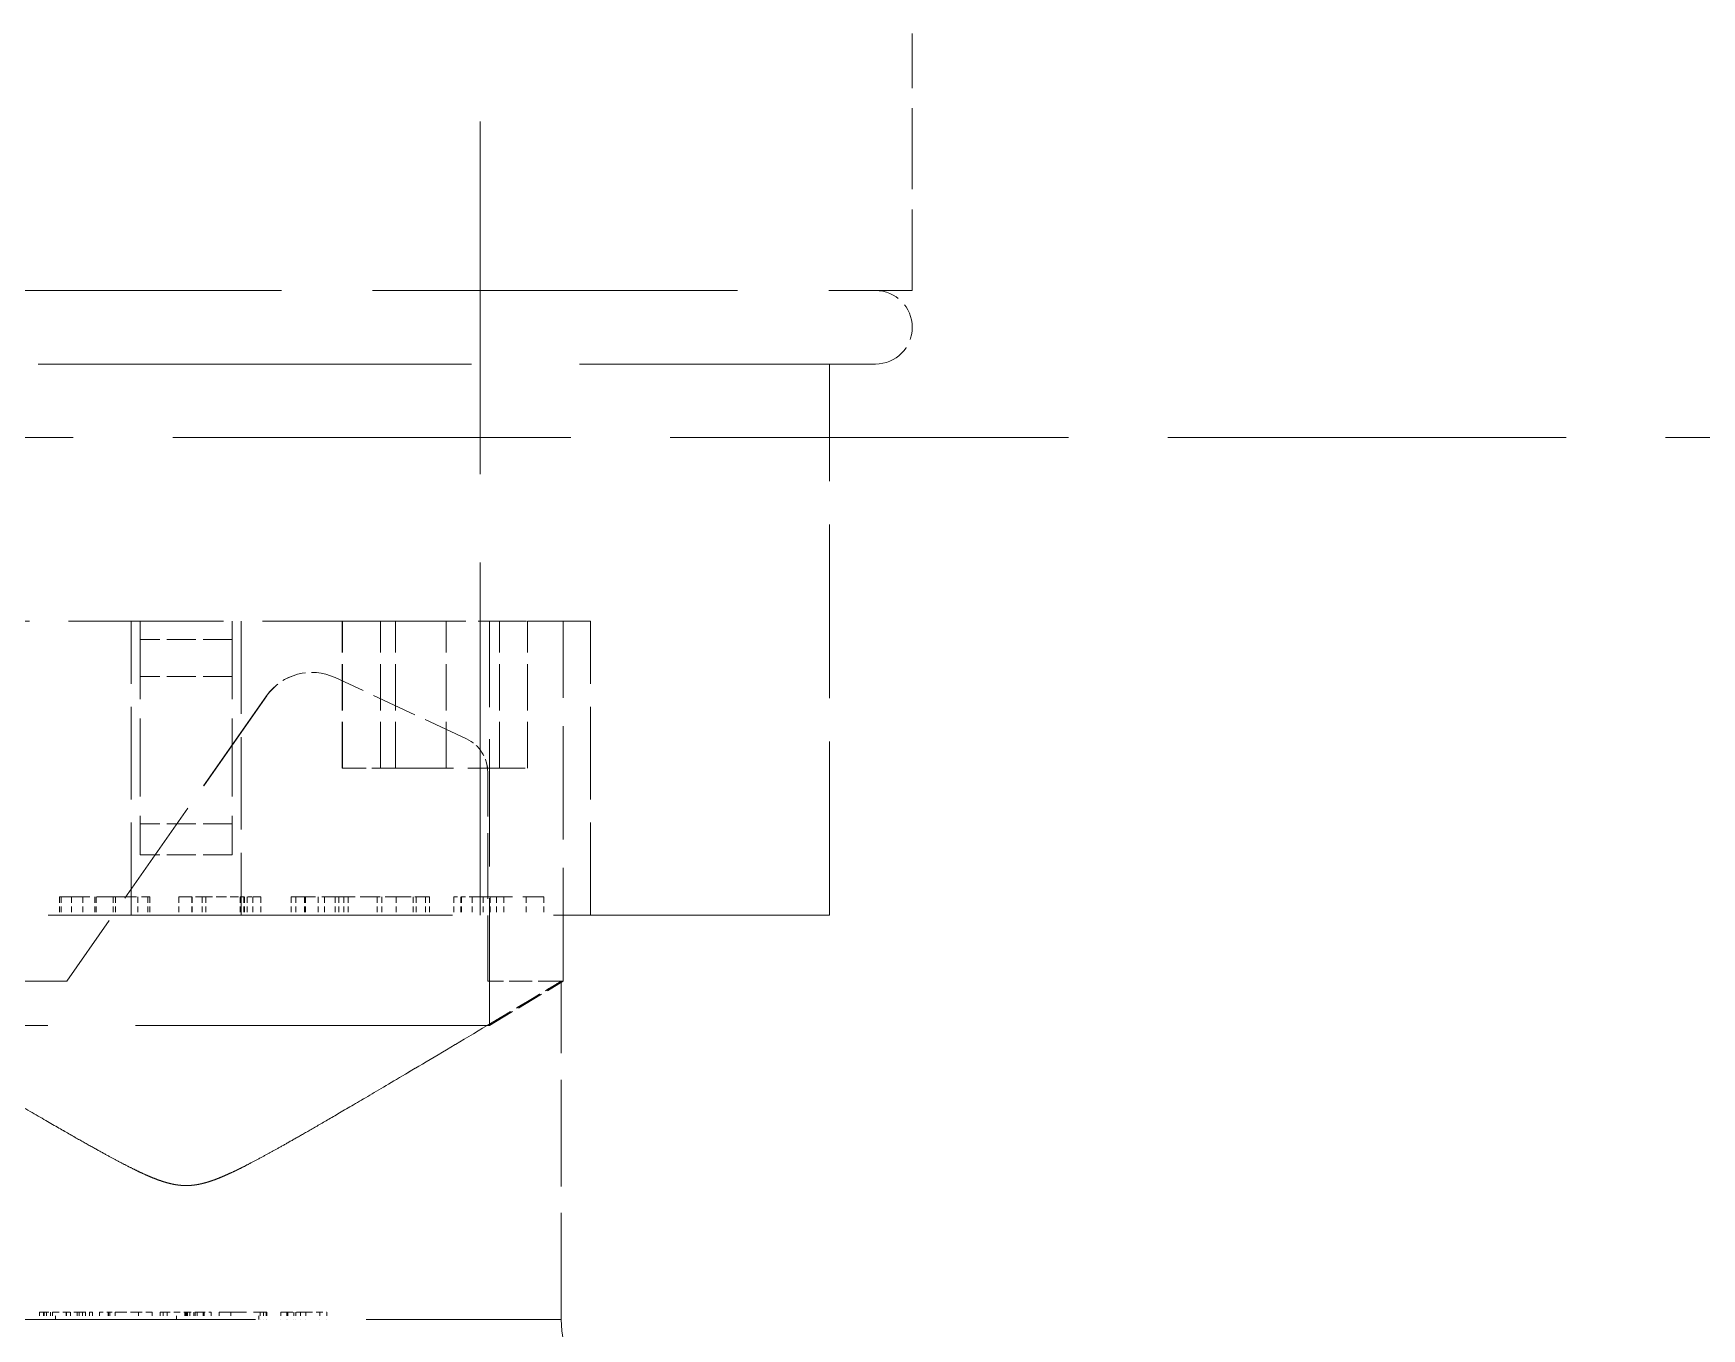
# Model space of a CAD drawing. Header units: millimetres. Extents: x 0 to 5945, y 0 to 4205.
# Drawn here: x 1910.47 to 1955.85, y 2142.21 to 2177.46 of the extents above; entities that cross this region are included whole.
import ezdxf

# ---------------------------------------------------------------- set-up
doc = ezdxf.new("R2010")
doc.units = ezdxf.units.MM
doc.header["$LTSCALE"] = 5
doc.linetypes.add('DASHED', pattern=[0.2067, 0.1654, -0.0413])
doc.layers.add('가려진 것(ISO)', color=2, linetype='DASHED', lineweight=18)

msp = doc.modelspace()

# ---------------------------------------------------------------- linework, layer by layer
at = {"layer": '가려진 것(ISO)', "ltscale": 11.611031}
msp.add_line((1922.626, 2153.457), (1922.626, 2177.457), dxfattribs=at)
at = {"layer": '가려진 것(ISO)', "ltscale": 2.666475}
for p, q in [((1934.376, 2170.457), (1934.376, 2177.457)), ((1911.377, 2151.659), (1904.377, 2151.659))]:
    msp.add_line(p, q, dxfattribs=at)
at = {"layer": '가려진 것(ISO)', "ltscale": 12.007054}
msp.add_line((1894.876, 2170.457), (1934.376, 2170.457), dxfattribs=at)
at = {"layer": '가려진 것(ISO)', "ltscale": 14.248878}
msp.add_line((1895.876, 2168.457), (1933.376, 2168.457), dxfattribs=at)
at = {"layer": '가려진 것(ISO)', "ltscale": 5.71399}
msp.add_line((1932.126, 2153.457), (1932.126, 2168.457), dxfattribs=at)
at = {"layer": '가려진 것(ISO)', "ltscale": 13.096966}
msp.add_line((2033.376, 2166.457), (1654.376, 2166.457), dxfattribs=at)
at = {"layer": '가려진 것(ISO)', "ltscale": 5.105063}
msp.add_line((1920.92, 2161.457), (1908.332, 2161.457), dxfattribs=at)
at = {"layer": '가려진 것(ISO)', "ltscale": 3.047415}
for p, q in [((1913.126, 2153.457), (1913.126, 2161.457)), ((1916.126, 2161.457), (1916.126, 2153.457)), ((1925.626, 2153.457), (1925.626, 2161.457))]:
    msp.add_line(p, q, dxfattribs=at)
at = {"layer": '가려진 것(ISO)', "ltscale": 2.562258}
for p, q in [((1913.376, 2161.457), (1913.376, 2155.947)), ((1915.876, 2161.457), (1915.876, 2155.947))]:
    msp.add_line(p, q, dxfattribs=at)
at = {"layer": '가려진 것(ISO)', "ltscale": 1.523657}
for p, q in [((1918.869, 2157.457), (1918.869, 2161.457)), ((1918.875, 2157.457), (1918.875, 2161.457)), ((1919.91, 2157.457), (1919.91, 2161.457)), ((1920.317, 2157.457), (1920.317, 2161.457)), ((1920.324, 2157.457), (1920.324, 2161.457)), ((1921.698, 2157.457), (1921.698, 2161.457)), ((1921.702, 2157.457), (1921.702, 2161.457)), ((1923.147, 2157.457), (1923.147, 2161.457)), ((1923.152, 2157.457), (1923.152, 2161.457)), ((1923.91, 2157.457), (1923.91, 2161.457))]:
    msp.add_line(p, q, dxfattribs=at)
at = {"layer": '가려진 것(ISO)', "ltscale": 1.590849}
msp.add_line((1920.92, 2161.457), (1923.91, 2161.457), dxfattribs=at)
at = {"layer": '가려진 것(ISO)', "ltscale": 4.190233}
msp.add_line((1922.876, 2150.457), (1922.876, 2161.457), dxfattribs=at)
at = {"layer": '가려진 것(ISO)', "ltscale": 2.372609}
msp.add_line((1925.626, 2161.457), (1923.91, 2161.457), dxfattribs=at)
at = {"layer": '가려진 것(ISO)', "ltscale": 3.73245}
msp.add_line((1924.876, 2151.659), (1924.876, 2161.457), dxfattribs=at)
at = {"layer": '가려진 것(ISO)', "ltscale": 0.952248}
for p, q in [((1915.876, 2160.957), (1913.376, 2160.957)), ((1915.876, 2159.956), (1913.376, 2159.956)), ((1915.876, 2155.947), (1913.376, 2155.947)), ((1915.876, 2155.097), (1913.376, 2155.097))]:
    msp.add_line(p, q, dxfattribs=at)
at = {"layer": '가려진 것(ISO)', "ltscale": 0.761779}
for p, q in [((1918.044, 2160.066), (1918.043, 2160.066)), ((1922.828, 2151.659), (1922.827, 2151.659)), ((1924.828, 2151.659), (1922.828, 2151.659))]:
    msp.add_line(p, q, dxfattribs=at)
at = {"layer": '가려진 것(ISO)', "ltscale": 1.501441}
for p, q in [((1922.25, 2158.259), (1918.677, 2159.925)), ((1922.251, 2158.259), (1918.678, 2159.925))]:
    msp.add_line(p, q, dxfattribs=at)
at = {"layer": '가려진 것(ISO)', "ltscale": 3.611992}
for p, q in [((1916.815, 2159.426), (1911.376, 2151.659)), ((1916.816, 2159.426), (1911.377, 2151.659))]:
    msp.add_line(p, q, dxfattribs=at)
at = {"layer": '가려진 것(ISO)', "ltscale": 0.002628}
msp.add_line((1918.869, 2157.457), (1918.875, 2157.457), dxfattribs=at)
at = {"layer": '가려진 것(ISO)', "ltscale": 0.780475}
msp.add_line((1920.324, 2157.457), (1918.875, 2157.457), dxfattribs=at)
at = {"layer": '가려진 것(ISO)', "ltscale": 0.00401}
msp.add_line((1920.333, 2157.457), (1920.324, 2157.457), dxfattribs=at)
at = {"layer": '가려진 것(ISO)', "ltscale": 1.888236}
msp.add_line((1920.333, 2157.457), (1923.91, 2157.457), dxfattribs=at)
at = {"layer": '가려진 것(ISO)', "ltscale": 2.169051}
for p, q in [((1922.827, 2151.659), (1922.827, 2157.353)), ((1922.828, 2151.659), (1922.828, 2157.353))]:
    msp.add_line(p, q, dxfattribs=at)
at = {"layer": '가려진 것(ISO)', "ltscale": 1.557699}
for p, q in [((1913.376, 2155.947), (1913.376, 2155.097)), ((1915.876, 2155.947), (1915.876, 2155.097))]:
    msp.add_line(p, q, dxfattribs=at)
at = {"layer": '가려진 것(ISO)', "ltscale": 0.19037}
for p, q in [((1911.176, 2153.957), (1911.176, 2153.457)), ((1911.227, 2153.957), (1911.227, 2153.457)), ((1911.506, 2153.957), (1911.506, 2153.457)), ((1911.818, 2153.957), (1911.818, 2153.457)), ((1912.142, 2153.957), (1912.142, 2153.457)), ((1912.18, 2153.957), (1912.18, 2153.457)), ((1912.642, 2153.957), (1912.642, 2153.457)), ((1912.703, 2153.957), (1912.703, 2153.457)), ((1913.311, 2153.957), (1913.311, 2153.457)), ((1913.58, 2153.957), (1913.58, 2153.457)), ((1913.637, 2153.957), (1913.637, 2153.457)), ((1914.423, 2153.957), (1914.423, 2153.457)), ((1914.425, 2153.957), (1914.425, 2153.457)), ((1914.784, 2153.957), (1914.784, 2153.457)), ((1914.785, 2153.957), (1914.785, 2153.457)), ((1915.063, 2153.957), (1915.063, 2153.457)), ((1915.157, 2153.957), (1915.157, 2153.457)), ((1916.091, 2153.957), (1916.091, 2153.457)), ((1916.193, 2153.957), (1916.193, 2153.457)), ((1916.215, 2153.957), (1916.215, 2153.457)), ((1916.289, 2153.957), (1916.289, 2153.457)), ((1916.439, 2153.957), (1916.439, 2153.457)), ((1916.658, 2153.957), (1916.658, 2153.457)), ((1917.486, 2153.957), (1917.486, 2153.457)), ((1917.612, 2153.957), (1917.612, 2153.457)), ((1917.842, 2153.957), (1917.842, 2153.457)), ((1917.869, 2153.957), (1917.869, 2153.457)), ((1918.215, 2153.957), (1918.215, 2153.457)), ((1918.385, 2153.957), (1918.385, 2153.457)), ((1918.679, 2153.957), (1918.679, 2153.457)), ((1918.781, 2153.957), (1918.781, 2153.457)), ((1918.917, 2153.957), (1918.917, 2153.457)), ((1919.029, 2153.957), (1919.029, 2153.457)), ((1919.819, 2153.957), (1919.819, 2153.457)), ((1919.945, 2153.957), (1919.945, 2153.457)), ((1920.342, 2153.957), (1920.342, 2153.457)), ((1920.799, 2153.957), (1920.799, 2153.457)), ((1920.878, 2153.957), (1920.878, 2153.457)), ((1921.14, 2153.957), (1921.14, 2153.457)), ((1921.246, 2153.957), (1921.246, 2153.457)), ((1921.906, 2153.957), (1921.906, 2153.457)), ((1922.098, 2153.957), (1922.098, 2153.457)), ((1922.116, 2153.957), (1922.116, 2153.457)), ((1922.404, 2153.957), (1922.404, 2153.457)), ((1922.707, 2153.957), (1922.707, 2153.457)), ((1922.899, 2153.957), (1922.899, 2153.457)), ((1923.071, 2153.957), (1923.071, 2153.457)), ((1923.263, 2153.957), (1923.263, 2153.457)), ((1923.873, 2153.957), (1923.873, 2153.457)), ((1924.353, 2153.957), (1924.353, 2153.457))]:
    msp.add_line(p, q, dxfattribs=at)
at = {"layer": '가려진 것(ISO)', "ltscale": 0.055828}
msp.add_line((1915.945, 2153.957), (1916.091, 2153.957), dxfattribs=at)
at = {"layer": '가려진 것(ISO)', "ltscale": 0.132633}
msp.add_line((1916.091, 2153.957), (1916.439, 2153.957), dxfattribs=at)
at = {"layer": '가려진 것(ISO)', "ltscale": 1.328592}
msp.add_line((1916.439, 2153.957), (1916.658, 2153.957), dxfattribs=at)
at = {"layer": '가려진 것(ISO)', "ltscale": 0.096118}
msp.add_line((1921.906, 2153.957), (1922.116, 2153.957), dxfattribs=at)
at = {"layer": '가려진 것(ISO)', "ltscale": 0.132126}
msp.add_line((1922.116, 2153.957), (1922.404, 2153.957), dxfattribs=at)
at = {"layer": '가려진 것(ISO)', "ltscale": 1.331129}
msp.add_line((1922.404, 2153.957), (1924.353, 2153.957), dxfattribs=at)
at = {"layer": '가려진 것(ISO)', "ltscale": 13.298953}
msp.add_line((1897.126, 2153.457), (1932.126, 2153.457), dxfattribs=at)
at = {"layer": '가려진 것(ISO)', "ltscale": 0.888733}
msp.add_line((1922.876, 2150.457), (1924.876, 2151.659), dxfattribs=at)
at = {"layer": '가려진 것(ISO)', "ltscale": 3.505198}
for p, q in [((1924.827, 2142.457), (1924.827, 2151.659)), ((1924.827, 2142.457), (1924.827, 2151.659)), ((1924.828, 2142.457), (1924.828, 2151.659)), ((1924.828, 2142.457), (1924.828, 2151.659))]:
    msp.add_line(p, q, dxfattribs=at)
at = {"layer": '가려진 것(ISO)', "ltscale": 0.379752}
msp.add_line((1924.828, 2151.659), (1924.876, 2151.659), dxfattribs=at)
at = {"layer": '가려진 것(ISO)', "ltscale": 11.569042}
msp.add_line((1922.816, 2150.457), (1906.438, 2150.457), dxfattribs=at)
at = {"layer": '가려진 것(ISO)', "ltscale": 0.380414}
msp.add_line((1922.876, 2150.457), (1922.816, 2150.457), dxfattribs=at)
at = {"layer": '가려진 것(ISO)', "ltscale": 14.609646}
msp.add_line((1904.426, 2142.457), (1924.828, 2142.457), dxfattribs=at)
at = {"layer": '가려진 것(ISO)', "ltscale": 0.076088}
for p, q in [((1910.637, 2142.657), (1910.637, 2142.457)), ((1910.745, 2142.657), (1910.745, 2142.457)), ((1910.763, 2142.657), (1910.763, 2142.457)), ((1910.827, 2142.657), (1910.827, 2142.457)), ((1910.935, 2142.657), (1910.935, 2142.457)), ((1910.992, 2142.657), (1910.992, 2142.457)), ((1911.071, 2142.457), (1911.071, 2142.657)), ((1911.071, 2142.457), (1911.071, 2142.657)), ((1911.36, 2142.657), (1911.36, 2142.457)), ((1911.363, 2142.657), (1911.363, 2142.457)), ((1911.366, 2142.657), (1911.366, 2142.457)), ((1911.369, 2142.657), (1911.369, 2142.457)), ((1911.478, 2142.657), (1911.478, 2142.457)), ((1911.478, 2142.657), (1911.478, 2142.457)), ((1911.663, 2142.657), (1911.663, 2142.457)), ((1911.663, 2142.657), (1911.663, 2142.457)), ((1911.719, 2142.657), (1911.719, 2142.457)), ((1911.803, 2142.657), (1911.803, 2142.457)), ((1911.885, 2142.657), (1911.885, 2142.457)), ((1911.993, 2142.657), (1911.993, 2142.457)), ((1912.075, 2142.657), (1912.075, 2142.457)), ((1912.265, 2142.657), (1912.265, 2142.457)), ((1912.265, 2142.657), (1912.265, 2142.457)), ((1912.508, 2142.657), (1912.508, 2142.457)), ((1912.509, 2142.657), (1912.509, 2142.457)), ((1912.509, 2142.657), (1912.509, 2142.457)), ((1912.509, 2142.657), (1912.509, 2142.457)), ((1912.547, 2142.657), (1912.547, 2142.457)), ((1912.699, 2142.657), (1912.699, 2142.457)), ((1912.699, 2142.657), (1912.699, 2142.457)), ((1912.699, 2142.657), (1912.699, 2142.457)), ((1912.699, 2142.657), (1912.699, 2142.457)), ((1913.33, 2142.657), (1913.33, 2142.457)), ((1913.703, 2142.657), (1913.703, 2142.457)), ((1913.92, 2142.657), (1913.92, 2142.457)), ((1914.001, 2142.657), (1914.001, 2142.457)), ((1914.001, 2142.657), (1914.001, 2142.457)), ((1914.11, 2142.657), (1914.11, 2142.457)), ((1914.36, 2142.457), (1914.36, 2142.657)), ((1914.36, 2142.457), (1914.36, 2142.657)), ((1914.586, 2142.657), (1914.586, 2142.457)), ((1914.62, 2142.657), (1914.62, 2142.457)), ((1914.648, 2142.657), (1914.648, 2142.457)), ((1914.659, 2142.657), (1914.659, 2142.457)), ((1914.721, 2142.657), (1914.721, 2142.457)), ((1914.835, 2142.657), (1914.835, 2142.457)), ((1914.869, 2142.657), (1914.869, 2142.457)), ((1914.927, 2142.657), (1914.927, 2142.457)), ((1914.927, 2142.657), (1914.927, 2142.457)), ((1915.087, 2142.657), (1915.087, 2142.457)), ((1915.114, 2142.657), (1915.114, 2142.457)), ((1915.304, 2142.657), (1915.304, 2142.457)), ((1915.521, 2142.657), (1915.521, 2142.457)), ((1915.842, 2142.657), (1915.842, 2142.457)), ((1916.606, 2142.457), (1916.606, 2142.657)), ((1916.606, 2142.457), (1916.606, 2142.657)), ((1916.634, 2142.657), (1916.634, 2142.457)), ((1916.733, 2142.657), (1916.733, 2142.457)), ((1916.733, 2142.657), (1916.733, 2142.457)), ((1916.798, 2142.657), (1916.798, 2142.457)), ((1916.823, 2142.657), (1916.823, 2142.457)), ((1916.823, 2142.657), (1916.823, 2142.457)), ((1917.204, 2142.657), (1917.204, 2142.457)), ((1917.366, 2142.657), (1917.366, 2142.457)), ((1917.394, 2142.657), (1917.394, 2142.457)), ((1917.556, 2142.657), (1917.556, 2142.457)), ((1917.611, 2142.657), (1917.611, 2142.457)), ((1917.74, 2142.657), (1917.74, 2142.457)), ((1917.88, 2142.657), (1917.88, 2142.457)), ((1918.262, 2142.657), (1918.262, 2142.457)), ((1918.262, 2142.657), (1918.262, 2142.457)), ((1918.262, 2142.657), (1918.262, 2142.457)), ((1918.262, 2142.657), (1918.262, 2142.457)), ((1918.451, 2142.657), (1918.451, 2142.457)), ((1918.452, 2142.657), (1918.452, 2142.457))]:
    msp.add_line(p, q, dxfattribs=at)
at = {"layer": '가려진 것(ISO)', "ltscale": 0.0826}
msp.add_line((1912.265, 2142.657), (1912.265, 2142.657), dxfattribs=at)
at = {"layer": '가려진 것(ISO)', "ltscale": 0.092937}
msp.add_line((1912.265, 2142.657), (1912.509, 2142.657), dxfattribs=at)
at = {"layer": '가려진 것(ISO)', "ltscale": 0.072262}
msp.add_line((1912.509, 2142.657), (1912.699, 2142.657), dxfattribs=at)
at = {"layer": '가려진 것(ISO)', "ltscale": 0.185974}
msp.add_line((1912.509, 2142.657), (1912.509, 2142.657), dxfattribs=at)
at = {"layer": '가려진 것(ISO)', "ltscale": 0.382305}
msp.add_line((1912.699, 2142.657), (1913.703, 2142.657), dxfattribs=at)
at = {"layer": '가려진 것(ISO)', "ltscale": 0.905947}
msp.add_line((1915.521, 2142.657), (1916.606, 2142.657), dxfattribs=at)
at = {"layer": '가려진 것(ISO)', "ltscale": 0.023132}
msp.add_line((1916.606, 2142.657), (1916.634, 2142.657), dxfattribs=at)
at = {"layer": '가려진 것(ISO)', "ltscale": 0.042778}
msp.add_line((1916.634, 2142.657), (1916.733, 2142.657), dxfattribs=at)
at = {"layer": '가려진 것(ISO)', "ltscale": 0.028374}
msp.add_line((1916.733, 2142.657), (1916.798, 2142.657), dxfattribs=at)
at = {"layer": '가려진 것(ISO)', "ltscale": 0.009445}
msp.add_line((1916.798, 2142.657), (1916.823, 2142.657), dxfattribs=at)
at = {"layer": '가려진 것(ISO)', "ltscale": 0.217956}
msp.add_line((1917.88, 2142.657), (1918.452, 2142.657), dxfattribs=at)
at = {"layer": '가려진 것(ISO)', "ltscale": 1.196656}
msp.add_arc((1933.376, 2169.457), 1, 270, 90, dxfattribs=at)
at = {"layer": '가려진 것(ISO)', "ltscale": 0.797737}
for centre in [(1918.043, 2158.566), (1918.044, 2158.566)]:
    msp.add_arc(centre, 1.5, 65, 145, dxfattribs=at)
at = {"layer": '가려진 것(ISO)', "ltscale": 0.432062}
for centre in [(1921.827, 2157.353), (1921.828, 2157.353)]:
    msp.add_arc(centre, 1, 0, 65, dxfattribs=at)
at = {"layer": '가려진 것(ISO)', "ltscale": 1.795034}
for centre in [(1927.827, 2142.457), (1927.828, 2142.457)]:
    msp.add_arc(centre, 3, 180, 270, dxfattribs=at)
at = {"layer": '가려진 것(ISO)', "ltscale": 0.229475}
msp.add_open_spline([(1911.176, 2153.957), (1911.176, 2153.957), (1911.176, 2153.957), (1911.178, 2153.957), (1911.189, 2153.957), (1911.203, 2153.957), (1911.219, 2153.957), (1911.227, 2153.957)], degree=3, knots=[0.7555646, 0.7555646, 0.7555646, 0.7555646, 0.7588652, 0.8143395, 0.873059, 0.9348051, 1, 1, 1, 1], dxfattribs=at)
at = {"layer": '가려진 것(ISO)', "ltscale": 0.938556}
msp.add_open_spline([(1911.227, 2153.957), (1911.236, 2153.957), (1911.253, 2153.957), (1911.283, 2153.957), (1911.317, 2153.957), (1911.355, 2153.957), (1911.396, 2153.957), (1911.441, 2153.957), (1911.489, 2153.957), (1911.541, 2153.957), (1911.597, 2153.957), (1911.654, 2153.957), (1911.715, 2153.957), (1911.779, 2153.957), (1911.845, 2153.957), (1911.915, 2153.957), (1911.987, 2153.957), (1912.062, 2153.957), (1912.138, 2153.957), (1912.216, 2153.957), (1912.295, 2153.957), (1912.375, 2153.957), (1912.456, 2153.957), (1912.537, 2153.957), (1912.62, 2153.957), (1912.675, 2153.957), (1912.703, 2153.957)], degree=3, knots=[0, 0, 0, 0, 0.064987, 0.126827, 0.185151, 0.240544, 0.292562, 0.341867, 0.388339, 0.432151, 0.473994, 0.513958, 0.552764, 0.590408, 0.626858, 0.662727, 0.697772, 0.732546, 0.766674, 0.800349, 0.833498, 0.866595, 0.899531, 0.932573, 0.965901, 1, 1, 1, 1], dxfattribs=at)
at = {"layer": '가려진 것(ISO)', "ltscale": 0.686025}
msp.add_open_spline([(1912.703, 2153.957), (1912.73, 2153.957), (1912.784, 2153.957), (1912.862, 2153.957), (1912.937, 2153.957), (1913.01, 2153.957), (1913.079, 2153.957), (1913.146, 2153.957), (1913.209, 2153.957), (1913.27, 2153.957), (1913.327, 2153.957), (1913.378, 2153.957), (1913.426, 2153.957), (1913.469, 2153.957), (1913.507, 2153.957), (1913.542, 2153.957), (1913.571, 2153.957), (1913.596, 2153.957), (1913.616, 2153.957), (1913.63, 2153.957), (1913.636, 2153.957), (1913.636, 2153.957), (1913.637, 2153.957)], degree=3, knots=[0, 0, 0, 0, 0.0338523, 0.0668959, 0.0994521, 0.1317955, 0.1642669, 0.1967928, 0.2296606, 0.2629497, 0.2968226, 0.3311235, 0.3660338, 0.4018473, 0.4386558, 0.4766177, 0.5160611, 0.557159, 0.6003462, 0.6468627, 0.6968341, 0.7364084, 0.7364084, 0.7364084, 0.7364084], dxfattribs=at)
at = {"layer": '가려진 것(ISO)', "ltscale": 0.434003}
msp.add_open_spline([(1914.423, 2153.957), (1914.423, 2153.957), (1914.423, 2153.957), (1914.426, 2153.957), (1914.435, 2153.957), (1914.45, 2153.957), (1914.472, 2153.957), (1914.499, 2153.957), (1914.533, 2153.957), (1914.572, 2153.957), (1914.617, 2153.957), (1914.667, 2153.957), (1914.721, 2153.957), (1914.781, 2153.957), (1914.845, 2153.957), (1914.913, 2153.957), (1914.986, 2153.957), (1915.037, 2153.957), (1915.063, 2153.957)], degree=3, knots=[0.0664285, 0.0664285, 0.0664285, 0.0664285, 0.0701167, 0.1368268, 0.2016089, 0.2643721, 0.3256234, 0.3856911, 0.4453119, 0.5047581, 0.5645227, 0.6238605, 0.683265, 0.7435931, 0.8052875, 0.8682529, 0.9331342, 1, 1, 1, 1], dxfattribs=at)
at = {"layer": '가려진 것(ISO)', "ltscale": 0.339185}
msp.add_open_spline([(1915.063, 2153.957), (1915.084, 2153.957), (1915.131, 2153.957), (1915.21, 2153.957), (1915.3, 2153.957), (1915.404, 2153.957), (1915.521, 2153.957), (1915.651, 2153.957), (1915.793, 2153.957), (1915.893, 2153.957), (1915.945, 2153.957)], degree=3, knots=[0, 0, 0, 0, 0.0758108, 0.1650487, 0.2680667, 0.3857427, 0.5181484, 0.6644724, 0.824838, 1, 1, 1, 1], dxfattribs=at)
at = {"layer": '가려진 것(ISO)', "ltscale": 0.800351}
msp.add_open_spline([(1917.486, 2153.957), (1917.487, 2153.957), (1917.487, 2153.957), (1917.496, 2153.957), (1917.524, 2153.957), (1917.572, 2153.957), (1917.635, 2153.957), (1917.716, 2153.957), (1917.81, 2153.957), (1917.919, 2153.957), (1918.043, 2153.957), (1918.181, 2153.957), (1918.334, 2153.957), (1918.501, 2153.957), (1918.619, 2153.957), (1918.679, 2153.957)], degree=3, knots=[0.2500164, 0.2500164, 0.2500164, 0.2500164, 0.263768, 0.3242522, 0.38348, 0.4427331, 0.5023358, 0.5617168, 0.6207442, 0.6798336, 0.7395351, 0.8010214, 0.8646088, 0.9307779, 1, 1, 1, 1], dxfattribs=at)
at = {"layer": '가려진 것(ISO)', "ltscale": 0.656527}
msp.add_open_spline([(1918.679, 2153.957), (1918.717, 2153.957), (1918.791, 2153.957), (1918.903, 2153.957), (1919.014, 2153.957), (1919.124, 2153.957), (1919.233, 2153.957), (1919.34, 2153.957), (1919.446, 2153.957), (1919.551, 2153.957), (1919.654, 2153.957), (1919.756, 2153.957), (1919.858, 2153.957), (1919.957, 2153.957), (1920.055, 2153.957), (1920.153, 2153.957), (1920.249, 2153.957), (1920.311, 2153.957), (1920.342, 2153.957)], degree=3, knots=[0, 0, 0, 0, 0.0693388, 0.1365605, 0.2024822, 0.2673575, 0.3304797, 0.3928807, 0.4543196, 0.5149819, 0.575092, 0.6351552, 0.6950764, 0.7550901, 0.8152965, 0.875881, 0.9375672, 1, 1, 1, 1], dxfattribs=at)
at = {"layer": '가려진 것(ISO)', "ltscale": 0.48661}
msp.add_open_spline([(1920.342, 2153.957), (1920.389, 2153.957), (1920.481, 2153.957), (1920.61, 2153.957), (1920.727, 2153.957), (1920.832, 2153.957), (1920.926, 2153.957), (1921.01, 2153.957), (1921.082, 2153.957), (1921.121, 2153.957), (1921.14, 2153.957)], degree=3, knots=[0, 0, 0, 0, 0.128826, 0.254201, 0.37775, 0.500154, 0.622453, 0.74598, 0.871668, 1, 1, 1, 1], dxfattribs=at)
at = {"layer": '가려진 것(ISO)', "ltscale": 0.236618}
msp.add_open_spline([(1921.14, 2153.957), (1921.153, 2153.957), (1921.179, 2153.957), (1921.208, 2153.957), (1921.229, 2153.957), (1921.242, 2153.957), (1921.245, 2153.957), (1921.245, 2153.957), (1921.246, 2153.957)], degree=3, knots=[0, 0, 0, 0, 0.0415992, 0.0827146, 0.1232333, 0.1638215, 0.2042183, 0.2103966, 0.2103966, 0.2103966, 0.2103966], dxfattribs=at)
at = {"layer": '가려진 것(ISO)', "ltscale": 0.892636}
for points, weights in [([(1922.815, 2150.457), (1923.712, 2150.992), (1924.827, 2151.659)], [1.39613832242, 1.27352248106, 1.14793595399]), ([(1922.816, 2150.457), (1923.713, 2150.992), (1924.828, 2151.659)], [1.39613832242, 1.27352248105, 1.14793595399])]:
    msp.add_rational_spline(points, weights, degree=2, dxfattribs=at)
at = {"layer": '가려진 것(ISO)', "ltscale": 7.101418}
for points, weights, knots in [([(1906.437, 2150.457), (1909.301, 2148.749), (1912.781, 2146.723), (1914.343, 2146.032), (1915.457, 2146.214), (1917.496, 2147.312), (1920.571, 2149.119), (1922.815, 2150.457)], [1.39613832242, 2.01568074853, 4.25542576595, 6.84879753246, 5.90261213943, 3.21577780673, 1.83890623878, 1.39613832242], [-2.662459, -2.662459, -2.662459, -2.502567, -2.003791, -1.152402, -0.439569, -0.164425, -0.050155, -0.050155, -0.050155]), ([(1922.816, 2150.457), (1920.572, 2149.119), (1917.497, 2147.312), (1915.458, 2146.214), (1914.343, 2146.032), (1912.782, 2146.723), (1909.302, 2148.749), (1906.438, 2150.457)], [1.39613832242, 1.83890623878, 3.21577780673, 5.90261213943, 6.84879753246, 4.25542576595, 2.01568074853, 1.39613832242], [0.050155, 0.050155, 0.050155, 0.164425, 0.439569, 1.152402, 2.003791, 2.502567, 2.662459, 2.662459, 2.662459])]:
    msp.add_rational_spline(points, weights, degree=2, knots=knots, dxfattribs=at)
at = {"layer": '가려진 것(ISO)', "ltscale": 0.308896}
msp.add_open_spline([(1910.637, 2142.657), (1910.638, 2142.657), (1910.64, 2142.657), (1910.659, 2142.657), (1910.689, 2142.657), (1910.732, 2142.657), (1910.784, 2142.657), (1910.846, 2142.657), (1910.917, 2142.657), (1910.993, 2142.657), (1911.046, 2142.657), (1911.071, 2142.657)], degree=3, knots=[0, 0, 0, 0, 0.0796483, 0.1589217, 0.2396195, 0.3226094, 0.4060346, 0.4876021, 0.5696846, 0.6530361, 0.7268773, 0.7268773, 0.7268773, 0.7268773], dxfattribs=at)
at = {"layer": '가려진 것(ISO)', "ltscale": 0.115981}
msp.add_open_spline([(1911.071, 2142.657), (1911.075, 2142.657), (1911.108, 2142.657), (1911.173, 2142.657), (1911.27, 2142.657), (1911.336, 2142.657), (1911.369, 2142.657)], degree=3, knots=[0.7268773, 0.7268773, 0.7268773, 0.7268773, 0.7374357, 0.8224778, 0.9097477, 1, 1, 1, 1], dxfattribs=at)
at = {"layer": '가려진 것(ISO)', "ltscale": 0.114304}
msp.add_open_spline([(1911.369, 2142.657), (1911.392, 2142.657), (1911.436, 2142.657), (1911.502, 2142.657), (1911.564, 2142.657), (1911.618, 2142.657), (1911.65, 2142.657), (1911.663, 2142.657)], degree=3, knots=[0, 0, 0, 0, 0.0655412, 0.1289632, 0.1903771, 0.2500924, 0.2898514, 0.2898514, 0.2898514, 0.2898514], dxfattribs=at)
at = {"layer": '가려진 것(ISO)', "ltscale": 0.280205}
msp.add_open_spline([(1911.663, 2142.657), (1911.669, 2142.657), (1911.693, 2142.657), (1911.734, 2142.657), (1911.785, 2142.657), (1911.833, 2142.657), (1911.878, 2142.657), (1911.918, 2142.657), (1911.955, 2142.657), (1911.987, 2142.657), (1912.016, 2142.657), (1912.039, 2142.657), (1912.06, 2142.657), (1912.07, 2142.657), (1912.075, 2142.657)], degree=3, knots=[0.2898514, 0.2898514, 0.2898514, 0.2898514, 0.3085484, 0.366398, 0.4245422, 0.48317, 0.5422434, 0.6017394, 0.662506, 0.7248555, 0.7891278, 0.8563464, 0.9262952, 1, 1, 1, 1], dxfattribs=at)
at = {"layer": '가려진 것(ISO)', "ltscale": 0.331444}
msp.add_open_spline([(1913.92, 2142.657), (1913.921, 2142.657), (1913.921, 2142.657), (1913.925, 2142.657), (1913.933, 2142.657), (1913.944, 2142.657), (1913.957, 2142.657), (1913.974, 2142.657), (1913.994, 2142.657), (1914.016, 2142.657), (1914.041, 2142.657), (1914.069, 2142.657), (1914.098, 2142.657), (1914.13, 2142.657), (1914.164, 2142.657), (1914.2, 2142.657), (1914.238, 2142.657), (1914.278, 2142.657), (1914.319, 2142.657), (1914.346, 2142.657), (1914.36, 2142.657)], degree=3, knots=[0, 0, 0, 0, 0.0440145, 0.0874341, 0.1301184, 0.1725537, 0.2145548, 0.2562981, 0.2984382, 0.340849, 0.3827152, 0.423924, 0.4642462, 0.5040737, 0.5438619, 0.5835667, 0.6230943, 0.6632291, 0.7035513, 0.7399994, 0.7399994, 0.7399994, 0.7399994], dxfattribs=at)
at = {"layer": '가려진 것(ISO)', "ltscale": 0.116387}
msp.add_open_spline([(1914.36, 2142.657), (1914.361, 2142.657), (1914.377, 2142.657), (1914.409, 2142.657), (1914.456, 2142.657), (1914.504, 2142.657), (1914.554, 2142.657), (1914.606, 2142.657), (1914.641, 2142.657), (1914.659, 2142.657)], degree=3, knots=[0.7399994, 0.7399994, 0.7399994, 0.7399994, 0.7439379, 0.7845413, 0.8257501, 0.8677574, 0.9107452, 0.9549144, 1, 1, 1, 1], dxfattribs=at)
at = {"layer": '가려진 것(ISO)', "ltscale": 0.104909}
msp.add_open_spline([(1914.659, 2142.657), (1914.68, 2142.657), (1914.721, 2142.657), (1914.782, 2142.657), (1914.841, 2142.657), (1914.888, 2142.657), (1914.917, 2142.657), (1914.927, 2142.657)], degree=3, knots=[0, 0, 0, 0, 0.0654211, 0.1287084, 0.1902361, 0.2507244, 0.2851124, 0.2851124, 0.2851124, 0.2851124], dxfattribs=at)
at = {"layer": '가려진 것(ISO)', "ltscale": 0.263185}
msp.add_open_spline([(1914.927, 2142.657), (1914.934, 2142.657), (1914.959, 2142.657), (1915, 2142.657), (1915.049, 2142.657), (1915.094, 2142.657), (1915.136, 2142.657), (1915.173, 2142.657), (1915.206, 2142.657), (1915.235, 2142.657), (1915.26, 2142.657), (1915.279, 2142.657), (1915.294, 2142.657), (1915.301, 2142.657), (1915.304, 2142.657)], degree=3, knots=[0.2851124, 0.2851124, 0.2851124, 0.2851124, 0.3106372, 0.3707664, 0.4316147, 0.493523, 0.5558835, 0.6173424, 0.678668, 0.7407114, 0.8029854, 0.8668026, 0.9323472, 1, 1, 1, 1], dxfattribs=at)
at = {"layer": '가려진 것(ISO)', "ltscale": 0.386074}
msp.add_open_spline([(1917.204, 2142.657), (1917.204, 2142.657), (1917.206, 2142.657), (1917.214, 2142.657), (1917.229, 2142.657), (1917.249, 2142.657), (1917.275, 2142.657), (1917.307, 2142.657), (1917.345, 2142.657), (1917.387, 2142.657), (1917.435, 2142.657), (1917.487, 2142.657), (1917.543, 2142.657), (1917.602, 2142.657), (1917.666, 2142.657), (1917.734, 2142.657), (1917.806, 2142.657), (1917.855, 2142.657), (1917.88, 2142.657)], degree=3, knots=[0, 0, 0, 0, 0.06116, 0.120335, 0.17818, 0.235235, 0.292683, 0.351186, 0.410457, 0.47172, 0.533761, 0.595739, 0.657888, 0.721295, 0.786823, 0.854686, 0.925478, 1, 1, 1, 1], dxfattribs=at)

doc.saveas('drawing.dxf')
